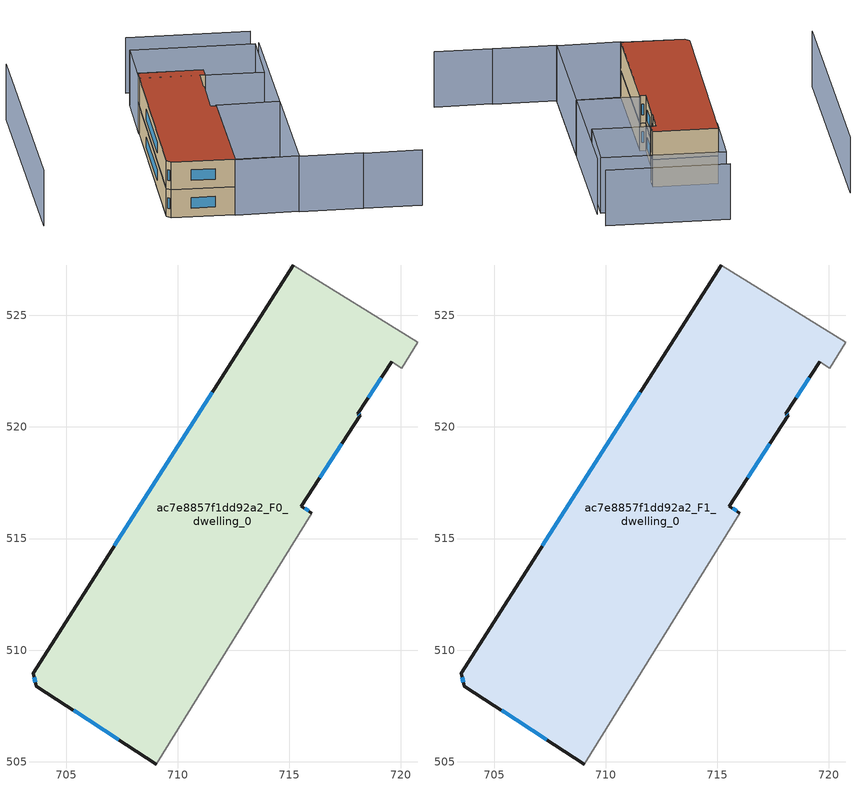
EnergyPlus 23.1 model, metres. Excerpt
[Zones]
ac7e8857f1dd92a2_F0_dwelling_0
 floor ground (EU_floor_Construction): 720.75,523.79 720.04,522.64 719.59,522.92 718.07,520.58 718.17,520.51 715.54,516.45 716.01,516.14 709.04,504.9 703.67,508.39 703.53,508.97 715.17,527.25 z0
 wall outside (EU_wall_Construction): 715.17,527.25 703.53,508.97 703.67,508.39 709.04,504.9 / 716.01,516.14 715.54,516.45 718.17,520.51 718.07,520.58 719.59,522.92 z0:3
 wall adiabatic (EU_wall_Construction): 709.04,504.9 716.01,516.14 / 719.59,522.92 720.04,522.64 720.75,523.79 715.17,527.25 z0:3
 window (EU_Window_Construction): 705.35,507.3 707.37,505.99 / 703.58,508.79 703.63,508.57 / 711.55,521.56 707.16,514.67 / 718.54,521.31 719.12,522.19 / 718.14,520.53 718.1,520.56 / 716.36,517.72 717.35,519.25 / 715.86,516.24 715.68,516.36 z0.93:2.07
ac7e8857f1dd92a2_F1_dwelling_0
 floor to ac7e8857f1dd92a2_F0_dwelling_0 (EU_floor_Construction): 720.75,523.79 720.04,522.64 719.59,522.92 718.07,520.58 718.17,520.51 715.54,516.45 716.01,516.14 709.04,504.9 703.67,508.39 703.53,508.97 715.17,527.25 z3
 wall outside (EU_wall_Construction): 715.17,527.25 703.53,508.97 703.67,508.39 709.04,504.9 / 716.01,516.14 715.54,516.45 718.17,520.51 718.07,520.58 719.59,522.92 z3:6
 wall adiabatic (EU_wall_Construction): 709.04,504.9 716.01,516.14 / 719.59,522.92 720.04,522.64 720.75,523.79 715.17,527.25 z3:6
 window (EU_Window_Construction): 705.35,507.3 707.37,505.99 / 703.58,508.79 703.63,508.57 / 711.55,521.56 707.16,514.67 / 718.54,521.31 719.12,522.19 / 718.14,520.53 718.1,520.56 / 716.36,517.72 717.35,519.25 / 715.86,516.24 715.68,516.36 z3.93:5.07
 roof outside (EU_roof_Construction): 709.04,504.9 716.01,516.14 715.54,516.45 718.17,520.51 718.07,520.58 719.59,522.92 720.04,522.64 720.75,523.79 715.17,527.25 703.53,508.97 703.67,508.39 z6
shading: 719.8,497.97 714.36,501.34 / 714.36,501.34 729.23,525.32 / 724.71,494.79 719.74,497.87 / 706.63,537.35 692.71,514.97 / 730.42,528.05 719.9,534.68 / 721.56,512.95 714.42,501.43 / 714.42,501.43 708.98,504.8 / 708.98,504.8 716.12,516.33 / 716.12,516.33 721.56,512.95 / 718.29,532.15 728.81,525.33 / 728.81,525.33 724.98,519.43 / 724.98,519.43 714.47,526.25 / 714.47,526.25 718.29,532.15 z0:6
[Building]
EU S2 Campaign: North Axis=0; Terrain=City; Solar Distribution=FullExterior
[Site:Location]
Montreal-Trudeau.Intl.AP: Latitude=45.4667; Longitude=-73.75; Time Zone=-5; Elevation=36
[SizingPeriod:WeatherFileDays]
AnnualSizingPeriod: Begin Month=1; Begin Day of Month=1; End Month=12; End Day of Month=31; Day of Week for Start Day=Monday; Use Weather File Daylight Saving Period=No; Use Weather File Rain and Snow Indicators=No
[MATERIAL]
EU_InternalMass_Material: Roughness=MediumRough; Thickness=0.1; Conductivity=1; Density=1800; Specific Heat=900; Thermal Absorptance=0.9; Solar Absorptance=0.7; Visible Absorptance=0.7
[MATERIAL:NOMASS] Roughness=MediumRough; Thermal Absorptance=0.9; Solar Absorptance=0.7; Visible Absorptance=0.7
Name | Thermal Resistance
EU_wall_NoMass; EU_floor_NoMass | 1.51479
EU_roof_NoMass | 2.84114
[WINDOWMATERIAL:SIMPLEGLAZINGSYSTEM]
EU_Window_SimpleGlazing: UFactor=3.53504; Solar Heat Gain Coefficient=0.8; Visible Transmittance=0.8
[CONSTRUCTION]
EU_wall_Construction: EU_wall_NoMass
EU_roof_Construction: EU_roof_NoMass
EU_floor_Construction: EU_floor_NoMass
EU_Window_Construction: EU_Window_SimpleGlazing
EU_InternalMass_Construction: EU_InternalMass_Material
[ZONE] Type=1; Multiplier=1; Ceiling Height=autocalculate; Volume=432.776; Floor Area=autocalculate; Part of Total Floor Area=Yes
ac7e8857f1dd92a2_F0_dwelling_0; ac7e8857f1dd92a2_F1_dwelling_0
[INTERNALMASS] Construction=EU_InternalMass_Construction; Surface Area=144.258
Name | Zone or ZoneList
ac7e8857f1dd92a2_F0_dwelling_0_EU_InternalMass | ac7e8857f1dd92a2_F0_dwelling_0
ac7e8857f1dd92a2_F1_dwelling_0_EU_InternalMass | ac7e8857f1dd92a2_F1_dwelling_0
[OTHEREQUIPMENT] Fuel Type=Electricity; Design Level Calculation Method=Watts/Area; Power per Zone Floor Area=1; Fraction Latent=0; Fraction Radiant=0; Fraction Lost=0; Carbon Dioxide Generation Rate=0; EndUse Subcategory=EU_Step8_InternalGains
Name | Zone or ZoneList or Space or SpaceList | Schedule
EU_Step8_InternalGain_ac7e8857f1dd92a2_F0_dwelling_0_f000 | ac7e8857f1dd92a2_F0_dwelling_0 | EU_Step8_GainSchedule_ac7e8857f1dd92a2_F0_dwelling_0_f000
EU_Step8_InternalGain_ac7e8857f1dd92a2_F1_dwelling_0_f000 | ac7e8857f1dd92a2_F1_dwelling_0 | EU_Step8_GainSchedule_ac7e8857f1dd92a2_F1_dwelling_0_f000
[ZONEVENTILATION:DESIGNFLOWRATE] Schedule=EU_AlwaysOn; Design Flow Rate Calculation Method=AirChanges/Hour; Air Changes per Hour=0.775154; Ventilation Type=Natural; Fan Pressure Rise=0; Fan Total Efficiency=1; Constant Term Coefficient=1; Temperature Term Coefficient=0; Velocity Term Coefficient=0; Velocity Squared Term Coefficient=0; Minimum Indoor Temperature=-100; Maximum Indoor Temperature=100; Delta Temperature=-100; Minimum Outdoor Temperature=-100; Maximum Outdoor Temperature=100; Maximum Wind Speed=40
Name | Zone or ZoneList or Space or SpaceList
EU_ConstantAir_ac7e8857f1dd92a2_F0_dwelling_0 | ac7e8857f1dd92a2_F0_dwelling_0
EU_ConstantAir_ac7e8857f1dd92a2_F1_dwelling_0 | ac7e8857f1dd92a2_F1_dwelling_0
[HVACTEMPLATE:THERMOSTAT] Constant Heating Setpoint=20; Constant Cooling Setpoint=50
EU_HeatOnly_ac7e8857f1dd92a2_F0_dwelling_0; EU_HeatOnly_ac7e8857f1dd92a2_F1_dwelling_0
[HVACTEMPLATE:ZONE:IDEALLOADSAIRSYSTEM] System Availability Schedule=EU_AlwaysOn; Maximum Heating Supply Air Temperature=50; Minimum Cooling Supply Air Temperature=13; Maximum Heating Supply Air Humidity Ratio=0.0156; Minimum Cooling Supply Air Humidity Ratio=0.0077; Heating Limit=NoLimit; Cooling Limit=NoLimit; Heating Availability Schedule=EU_AlwaysOn; Cooling Availability Schedule=EU_CoolingOff; Dehumidification Control Type=ConstantSensibleHeatRatio; Cooling Sensible Heat Ratio=0.7; Dehumidification Setpoint=60; Humidification Control Type=None; Humidification Setpoint=30; Outdoor Air Method=None; Outdoor Air Flow Rate per Person=0.00944; Outdoor Air Flow Rate per Zone Floor Area=0; Outdoor Air Flow Rate per Zone=0; Demand Controlled Ventilation Type=None; Outdoor Air Economizer Type=NoEconomizer; Heat Recovery Type=None; Sensible Heat Recovery Effectiveness=0.7; Latent Heat Recovery Effectiveness=0.65
Name | Template Thermostat
ac7e8857f1dd92a2_F0_dwelling_0 | EU_HeatOnly_ac7e8857f1dd92a2_F0_dwelling_0
ac7e8857f1dd92a2_F1_dwelling_0 | EU_HeatOnly_ac7e8857f1dd92a2_F1_dwelling_0
[SIZING:ZONE] Zone Cooling Design Supply Air Temperature Input Method=SupplyAirTemperature; Zone Cooling Design Supply Air Temperature=13; Zone Heating Design Supply Air Temperature Input Method=SupplyAirTemperature; Zone Heating Design Supply Air Temperature=50; Zone Cooling Design Supply Air Humidity Ratio=0.008; Zone Heating Design Supply Air Humidity Ratio=0.008; Cooling Design Air Flow Method=DesignDay; Cooling Design Air Flow Rate=0; Cooling Minimum Air Flow per Zone Floor Area=0.000762; Cooling Minimum Air Flow=0; Cooling Minimum Air Flow Fraction=0.2; Heating Design Air Flow Method=DesignDay; Heating Design Air Flow Rate=0; Heating Maximum Air Flow per Zone Floor Area=0.002032; Heating Maximum Air Flow=0.141576; Heating Maximum Air Flow Fraction=0.3; Account for Dedicated Outdoor Air System=No; Dedicated Outdoor Air System Control Strategy=NeutralSupplyAir; Dedicated Outdoor Air Low Setpoint Temperature for Design=autosize; Dedicated Outdoor Air High Setpoint Temperature for Design=autosize; Zone Load Sizing Method=Sensible Load Only No Latent Load; Zone Latent Cooling Design Supply Air Humidity Ratio Input Method=HumidityRatioDifference; Zone Cooling Design Supply Air Humidity Ratio Difference=0.005; Zone Latent Heating Design Supply Air Humidity Ratio Input Method=HumidityRatioDifference; Zone Humidification Design Supply Air Humidity Ratio Difference=0.005
ac7e8857f1dd92a2_F0_dwelling_0; ac7e8857f1dd92a2_F1_dwelling_0
[SCHEDULE:CONSTANT]
Name | Hourly Value
EU_AlwaysOn | 1
EU_CoolingOff | 0
[SCHEDULE:FILE] Column Number=1; Rows to Skip at Top=0; Number of Hours of Data=8760; Column Separator=Comma; Interpolate to Timestep=No; Minutes per Item=60; Adjust Schedule for Daylight Savings=Yes
Name | File
EU_Step8_GainSchedule_ac7e8857f1dd92a2_F0_dwelling_0_f000 | ../../schedules/ac7e8857f1dd92a2/ac7e8857f1dd92a2_F0_dwelling_0_f000_gain.csv
EU_Step8_GainSchedule_ac7e8857f1dd92a2_F1_dwelling_0_f000 | ../../schedules/ac7e8857f1dd92a2/ac7e8857f1dd92a2_F1_dwelling_0_f000_gain.csv
